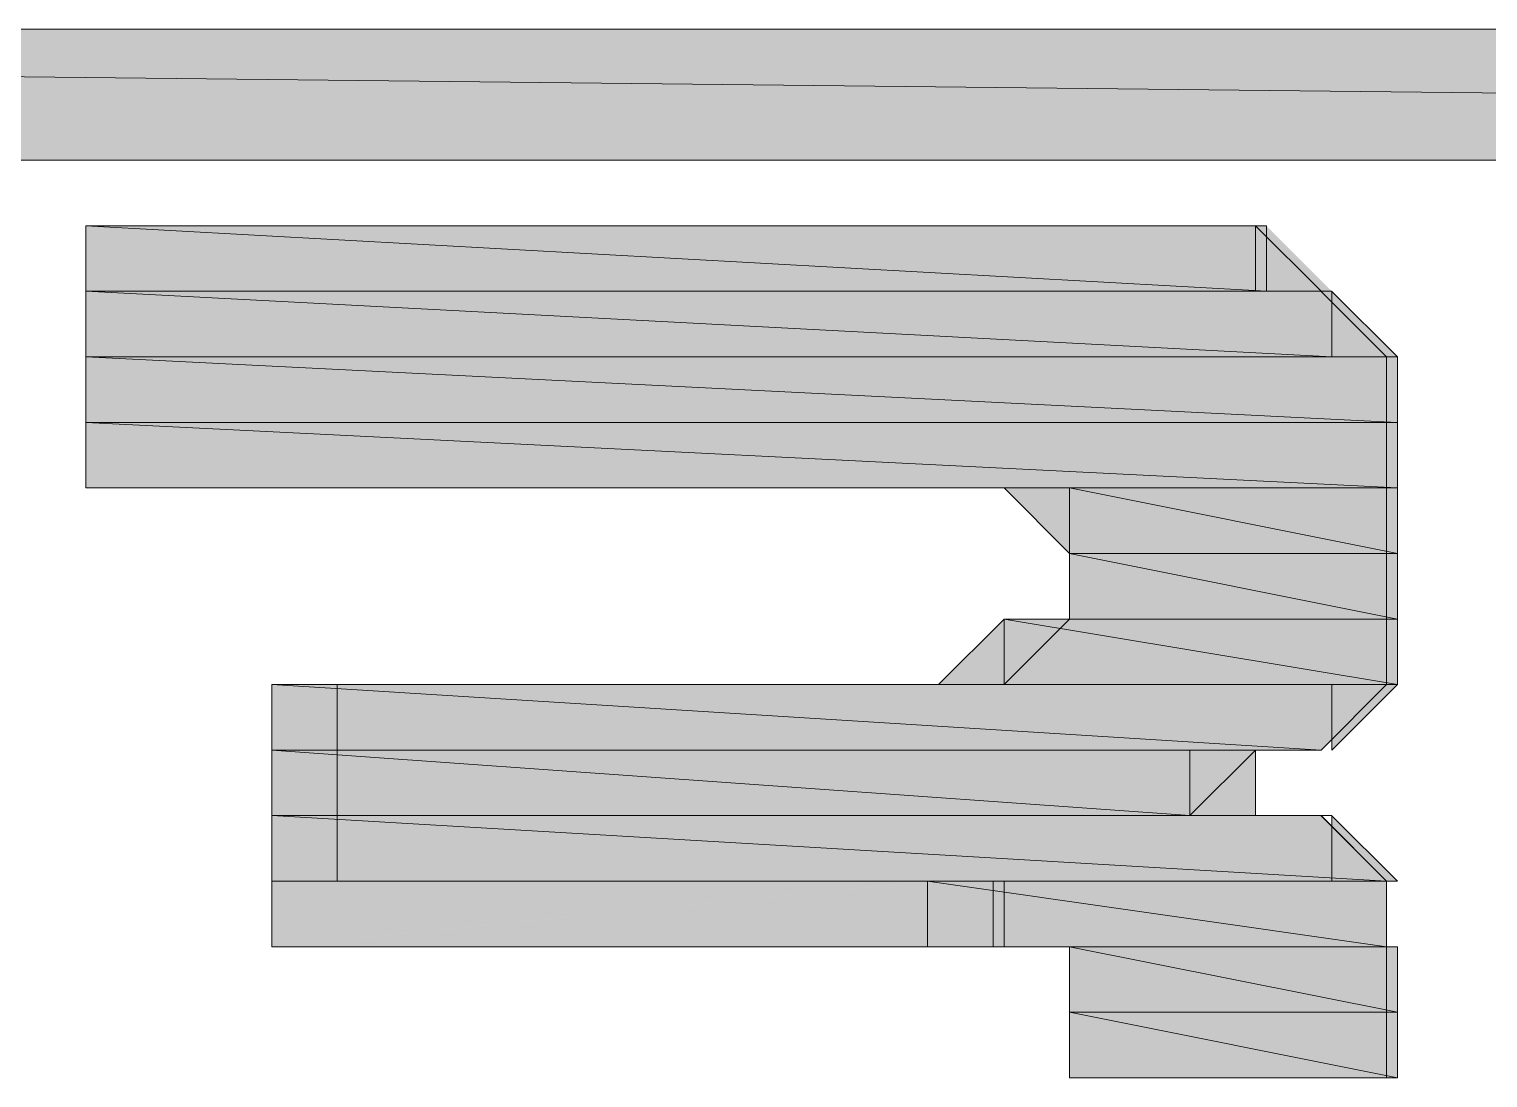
# Model space of a CAD drawing. Header units: millimetres. Extents: x -11 to 1219, y 0 to 1751.
# Drawn here: x 916.84 to 926.17, y 1250.45 to 1257.15 of the extents above; entities that cross this region are included whole.
import ezdxf

# ---------------------------------------------------------------- set-up
doc = ezdxf.new("R2010")
doc.units = ezdxf.units.MM
doc.header["$LTSCALE"] = 10
for name, color, linetype in [('1', 7, 'CONTINUOUS'), ('PDF2_Geometry', 7, 'CONTINUOUS'), ('PDF2_Solid Fills', 7, 'CONTINUOUS')]:
    doc.layers.add(name, color=color, linetype=linetype)

# ---------------------------------------------------------------- blocks, each defined once
blk = doc.blocks.new('Sinee')
at = {"layer": 'PDF2_Geometry', "lineweight": 5}
for points in [[(188.276, -339.7393), (187.4373, -340.578), (264.5971, -340.578)], [(188.276, -339.7393), (263.7584, -339.7393), (264.5971, -340.578)], [(200.0874, -339.7393), (226.087, -339.7393)], [(200.0874, -340.578), (226.087, -340.578)], [(216.442, -340.9974), (219.3775, -340.9974)], [(216.442, -340.9974), (219.3775, -340.9974)], [(216.442, -340.9974), (219.7968, -340.9974)], [(216.442, -340.9974), (219.7968, -340.9974)], [(216.442, -340.9974), (220.2161, -340.9974)], [(216.442, -340.9974), (220.2161, -340.9974)], [(216.442, -340.9974), (216.442, -340.9974)], [(216.442, -340.9974), (221.4741, -340.9974)], [(216.442, -340.9974), (221.4741, -340.9974)], [(216.442, -340.9974), (221.8935, -340.9974)], [(216.442, -340.9974), (221.8935, -340.9974)], [(216.442, -340.9974), (221.8935, -340.9974)], [(216.442, -340.9974), (221.8935, -340.9974)], [(216.442, -340.9974), (221.8935, -340.9974)], [(216.442, -340.9974), (221.8935, -340.9974)], [(216.442, -340.9974), (222.3129, -340.9974)], [(216.442, -340.9974), (222.3129, -340.9974)], [(216.442, -340.9974), (222.3129, -340.9974)], [(216.442, -340.9974), (222.3129, -340.9974)], [(216.442, -340.9974), (222.7322, -340.9974)], [(216.442, -340.9974), (222.7322, -340.9974)], [(216.442, -340.9974), (222.7322, -340.9974)], [(216.442, -340.9974), (222.7322, -340.9974)], [(216.442, -340.9974), (222.7322, -340.9974)], [(216.442, -340.9974), (222.7322, -340.9974)], [(216.442, -340.9974), (223.1516, -340.9974)], [(216.442, -340.9974), (223.1516, -340.9974)], [(216.442, -340.9974), (223.1516, -340.9974)], [(216.442, -340.9974), (223.1516, -340.9974)], [(216.442, -340.9974), (223.1516, -340.9974)], [(216.442, -340.9974), (223.1516, -340.9974)], [(216.442, -340.9974), (223.5702, -340.9974)], [(216.442, -340.9974), (223.5702, -340.9974)], [(216.442, -340.9974), (223.5702, -340.9974)], [(216.442, -340.9974), (223.5702, -340.9974)], [(216.442, -340.9974), (223.5702, -340.9974)], [(216.442, -340.9974), (223.5702, -340.9974)], [(216.442, -340.9974), (223.9903, -340.9974)], [(216.442, -340.9974), (223.9903, -340.9974)], [(216.442, -340.9974), (223.9903, -340.9974)], [(216.442, -340.9974), (223.9903, -340.9974)], [(216.442, -340.9974), (223.9903, -340.9974)], [(216.442, -340.9974), (223.9903, -340.9974)], [(216.442, -340.9974), (216.442, -341.4167), (223.9903, -341.4167)], [(216.442, -340.9974), (223.9903, -340.9974), (223.9903, -341.4167)], [(216.442, -340.9974), (216.442, -341.4167)], [(216.442, -340.9974), (216.442, -341.4167)], [(216.442, -340.9974), (216.442, -340.9974)], [(216.442, -340.9974), (216.442, -340.9974)], [(216.442, -340.9974), (216.442, -340.9974)], [(216.442, -340.9974), (216.442, -340.9974)], [(216.442, -340.9974), (216.442, -340.9974)], [(216.442, -340.9974), (216.442, -340.9974)], [(216.442, -340.9974), (216.442, -340.9974)], [(216.442, -340.9974), (216.442, -340.9974)], [(216.442, -340.9974), (216.442, -340.9974)], [(216.442, -340.9974), (216.442, -340.9974)], [(216.8614, -340.9974), (216.4421, -340.9974), (219.3775, -340.9974)], [(216.8614, -340.9974), (216.4421, -340.9974), (219.3775, -340.9974)], [(216.8614, -340.9974), (216.4421, -340.9974)], [(216.8614, -340.9974), (216.4421, -340.9974)], [(218.4689, -340.9974), (216.7915, -340.9974)], [(218.4689, -340.9974), (216.7915, -340.9974)], [(216.8614, -340.9974), (218.5388, -340.9974)], [(216.8614, -340.9974), (218.5388, -340.9974)], [(216.8614, -340.9974), (218.5388, -340.9974)], [(216.8614, -340.9974), (219.3775, -340.9974)], [(216.8614, -340.9974), (216.8614, -340.9974)], [(216.8614, -340.9974), (216.8614, -340.9974)], [(218.4689, -340.9974), (218.8882, -340.9974)], [(218.4689, -340.9974), (218.4689, -340.9974)], [(218.4689, -340.9974), (218.4689, -340.9974)], [(218.8881, -340.9974), (218.4689, -340.9974)], [(218.8881, -340.9974), (218.4689, -340.9974)], [(219.3075, -340.9974), (218.8882, -340.9974)], [(219.3075, -340.9974), (218.8882, -340.9974)], [(219.3075, -340.9974), (219.3075, -340.9974)], [(219.3075, -340.9974), (219.3075, -340.9974)], [(219.7269, -340.9974), (219.3076, -340.9974)], [(219.7269, -340.9974), (219.3076, -340.9974)], [(219.7269, -340.9974), (219.7269, -340.9974)], [(219.7269, -340.9974), (219.7269, -340.9974)], [(219.7269, -340.9974), (219.7269, -340.9974)], [(220.2161, -340.9974), (219.7969, -340.9974)], [(220.2161, -340.9974), (219.7969, -340.9974)], [(220.2161, -340.9974), (220.2161, -340.9974)], [(220.2161, -340.9974), (220.2161, -340.9974)], [(220.2161, -340.9974), (220.6354, -340.9974)], [(220.2161, -340.9974), (220.2161, -340.9974)], [(220.2161, -340.9974), (220.2161, -340.9974)], [(220.2161, -340.9974), (220.2161, -340.9974)], [(220.2161, -340.9974), (220.2161, -340.9974)], [(220.6355, -340.9974), (220.2162, -340.9974)], [(220.6355, -340.9974), (220.2162, -340.9974)], [(221.0547, -340.9974), (220.6354, -340.9974)], [(221.0547, -340.9974), (220.6354, -340.9974)], [(220.6355, -340.9974), (220.6355, -340.9974)], [(220.6355, -340.9974), (220.6355, -340.9974)], [(220.6355, -340.9974), (221.0548, -340.9974)], [(220.6355, -340.9974), (220.6355, -340.9974)], [(220.6355, -340.9974), (220.6355, -340.9974)], [(220.6355, -340.9974), (220.6355, -340.9974)], [(220.6355, -340.9974), (220.6355, -340.9974)], [(221.4043, -340.9974), (220.985, -340.9974)], [(221.4043, -340.9974), (220.985, -340.9974)], [(221.8235, -340.9974), (221.4042, -340.9974)], [(221.8235, -340.9974), (221.4042, -340.9974)], [(221.4043, -340.9974), (221.4043, -340.9974)], [(221.4043, -340.9974), (221.4043, -340.9974)], [(221.4043, -340.9974), (221.4043, -340.9974)], [(221.8235, -340.9974), (221.8235, -340.9974)], [(221.8235, -340.9974), (221.8235, -340.9974)], [(221.8235, -340.9974), (221.8235, -340.9974)], [(221.8235, -340.9974), (221.8235, -340.9974)], [(222.313, -340.9974), (221.8937, -340.9974)], [(222.313, -340.9974), (221.8937, -340.9974)], [(222.7322, -340.9974), (222.3129, -340.9974)], [(222.7322, -340.9974), (222.3129, -340.9974)], [(222.313, -340.9974), (222.313, -340.9974)], [(222.313, -340.9974), (222.313, -340.9974)], [(223.0818, -340.9974), (222.6625, -340.9974)], [(223.0818, -340.9974), (222.6625, -340.9974)], [(222.7322, -340.9974), (222.7322, -340.9974)], [(222.7322, -340.9974), (222.7322, -340.9974)], [(223.501, -340.9974), (223.0817, -340.9974)], [(223.501, -340.9974), (223.0817, -340.9974)], [(223.0818, -340.9974), (223.0818, -340.9974)], [(223.0818, -340.9974), (223.0818, -340.9974)], [(223.0818, -340.9974), (223.0818, -340.9974)], [(223.0818, -340.9974), (223.0818, -340.9974)], [(223.501, -340.9974), (223.501, -340.9974)], [(223.501, -340.9974), (223.501, -340.9974)], [(223.9203, -340.9974), (223.5011, -340.9974)], [(223.9203, -340.9974), (223.5011, -340.9974)], [(223.9203, -340.9974), (223.9203, -340.9974)], [(223.9203, -341.4167), (223.9203, -340.9975)], [(223.9203, -341.4167), (224.3396, -341.4167), (223.9203, -340.9975)], [(216.442, -341.4167), (223.9903, -341.4167)], [(216.442, -341.4167), (223.9903, -341.4167)], [(216.442, -341.4167), (224.4089, -341.4167)], [(216.442, -341.4167), (224.4089, -341.4167)], [(216.442, -341.4167), (224.4089, -341.4167)], [(216.442, -341.4167), (224.4089, -341.4167)], [(216.442, -341.4167), (224.4089, -341.4167)], [(216.442, -341.4167), (224.4089, -341.4167)], [(216.442, -341.4167), (216.442, -341.836), (224.4089, -341.836)], [(216.442, -341.4167), (224.4089, -341.4167), (224.4089, -341.836)], [(216.442, -341.4167), (216.442, -341.836)], [(216.442, -341.4167), (216.442, -341.836)], [(216.442, -341.4167), (216.442, -341.4167)], [(216.442, -341.4167), (216.442, -341.4167)], [(223.9203, -341.4167), (224.3396, -341.4167), (223.9203, -341.4167)], [(224.4096, -341.4167), (223.9904, -341.4167)], [(224.4096, -341.4167), (223.9904, -341.4167), (224.4096, -341.4167)], [(224.7589, -341.836), (224.3396, -341.4168)], [(224.4096, -341.4167), (224.4096, -341.4167)], [(224.4096, -341.4167), (224.4096, -341.4167)], [(224.4096, -341.836), (224.8289, -341.836), (224.4096, -341.4168)], [(216.442, -341.836), (224.829, -341.836)], [(216.442, -341.836), (224.829, -341.836)], [(216.442, -341.836), (224.829, -341.836)], [(216.442, -341.836), (224.829, -341.836)], [(216.442, -341.836), (224.829, -341.836)], [(216.442, -341.836), (224.829, -341.836)], [(216.442, -341.836), (216.442, -342.2553), (224.829, -342.2553)], [(216.442, -341.836), (224.829, -341.836), (224.829, -342.2553)], [(216.442, -341.836), (216.442, -342.2553)], [(216.442, -341.836), (216.442, -342.2553)], [(224.7589, -341.836), (224.3396, -341.836), (224.7589, -341.836)], [(224.7589, -341.836), (224.3396, -341.836)], [(224.7589, -341.836), (224.3396, -341.836), (224.7589, -341.836)], [(224.4096, -341.836), (224.8289, -341.836), (224.4096, -341.836)], [(224.7589, -342.2554), (224.7589, -341.8361)], [(224.7589, -342.2554), (224.7589, -341.8361)], [(216.442, -342.2554), (224.829, -342.2554)], [(216.442, -342.2554), (224.829, -342.2554)], [(216.442, -342.2554), (224.829, -342.2554)], [(216.442, -342.2554), (224.829, -342.2554)], [(216.442, -342.2554), (224.829, -342.2554)], [(216.442, -342.2554), (224.829, -342.2554)], [(216.442, -342.2554), (216.442, -342.6747), (224.829, -342.6747)], [(216.442, -342.2554), (224.829, -342.2554), (224.829, -342.6747)], [(216.442, -342.2554), (216.442, -342.6747)], [(216.442, -342.2554), (216.442, -342.6747)], [(224.7589, -342.2554), (224.7589, -342.2554)], [(224.7589, -342.2554), (224.7589, -342.2554)], [(224.7589, -342.2554), (224.7589, -342.2554)], [(224.7589, -342.2554), (224.7589, -342.2554)], [(224.7589, -342.6748), (224.7589, -342.2556)], [(224.7589, -342.6748), (224.7589, -342.2556)], [(216.442, -342.6748), (224.829, -342.6748)], [(216.442, -342.6748), (224.829, -342.6748)], [(216.442, -342.6748), (221.8935, -342.6748)], [(216.442, -342.6748), (221.8935, -342.6748)], [(216.442, -342.6748), (221.8935, -342.6748)], [(221.8235, -342.6748), (224.7589, -342.6748)], [(221.8235, -342.6748), (224.7589, -342.6748)], [(221.8235, -342.6748), (224.7589, -342.6748)], [(221.8235, -342.6748), (224.7589, -342.6748)], [(221.8235, -342.6748), (222.2428, -342.6748)], [(221.8235, -342.6748), (222.2428, -342.6748)], [(221.8235, -342.6748), (221.8235, -342.6748)], [(221.8235, -342.6748), (221.8235, -342.6748)], [(222.7322, -342.6748), (222.3129, -342.6748), (222.7322, -343.0941)], [(222.313, -342.6748), (224.829, -342.6748)], [(222.313, -342.6748), (224.829, -342.6748)], [(222.313, -342.6748), (224.829, -342.6748)], [(222.313, -342.6748), (224.829, -342.6748)], [(222.313, -342.6748), (224.829, -342.6748)], [(222.313, -342.6748), (224.829, -342.6748)], [(222.313, -342.6748), (224.829, -342.6748)], [(222.313, -342.6748), (224.829, -342.6748)], [(222.313, -342.6748), (222.7322, -343.0941)], [(222.313, -342.6748), (222.7322, -342.6748)], [(222.313, -342.6748), (222.7322, -342.6748), (222.313, -342.6748)], [(222.313, -342.6748), (222.313, -342.6748)], [(222.313, -342.6748), (222.313, -342.6748)], [(222.313, -342.6748), (222.313, -342.6748)], [(222.313, -342.6748), (222.313, -342.6748)], [(222.7322, -342.6748), (222.7322, -343.0941), (224.8289, -343.0941)], [(222.7322, -342.6748), (224.8289, -342.6748), (224.8289, -343.0941)], [(224.7589, -342.6748), (224.7589, -342.6748)], [(224.7589, -342.6748), (224.7589, -342.6748)], [(224.7589, -343.0941), (224.7589, -342.6748)], [(224.7589, -343.0941), (224.7589, -342.6748)], [(222.7322, -343.0941), (224.8289, -343.0941)], [(222.7322, -343.0941), (224.8289, -343.0941)], [(222.7322, -343.0941), (224.8289, -343.0941)], [(222.7322, -343.0941), (224.8289, -343.0941)], [(222.7322, -343.0941), (224.8289, -343.0941)], [(222.7322, -343.0941), (224.8289, -343.0941)], [(222.7322, -343.0941), (224.8289, -343.0941)], [(222.7322, -343.0941), (224.8289, -343.0941)], [(222.7322, -343.0941), (222.7322, -343.5134), (224.8289, -343.5134)], [(222.7322, -343.0941), (224.8289, -343.0941), (224.8289, -343.5134)], [(222.7322, -343.0941), (222.7322, -343.5134)], [(222.7322, -343.0941), (222.7322, -343.5134)], [(222.7322, -343.0941), (222.7322, -343.0941)], [(222.7322, -343.0941), (222.7322, -343.0941)], [(224.7589, -343.0941), (224.7589, -343.0941)], [(224.7589, -343.0941), (224.7589, -343.0941)], [(224.7589, -343.0941), (224.7589, -343.0941)], [(224.7589, -343.0941), (224.7589, -343.0941)], [(224.7589, -343.5135), (224.7589, -343.0942)], [(224.7589, -343.5135), (224.7589, -343.0942)], [(222.313, -343.9328), (222.313, -343.5135), (221.8937, -343.9328)], [(222.7322, -343.5135), (222.3129, -343.5135), (224.8289, -343.5135)], [(222.7322, -343.5135), (222.3129, -343.5135), (224.8289, -343.5135)], [(222.7322, -343.5135), (222.3129, -343.5135), (222.3129, -343.9328)], [(222.7322, -343.5135), (222.3129, -343.5135)], [(222.313, -343.5135), (224.829, -343.5135)], [(222.313, -343.5135), (224.829, -343.5135)], [(222.313, -343.5135), (222.313, -343.9328), (224.829, -343.9328)], [(222.313, -343.5135), (224.829, -343.5135), (224.829, -343.9328)], [(222.313, -343.9328), (222.313, -343.5135), (222.313, -343.9328)], [(222.313, -343.9328), (222.313, -343.5135), (222.313, -343.9328)], [(222.313, -343.5135), (222.313, -343.9328), (222.313, -343.5135)], [(222.313, -343.5135), (222.313, -343.9328), (222.313, -343.5135)], [(222.7322, -343.5135), (224.8289, -343.5135)], [(222.7322, -343.5135), (224.8289, -343.5135)], [(222.7322, -343.5135), (224.8289, -343.5135)], [(222.7322, -343.5135), (224.8289, -343.5135)], [(222.7322, -343.5135), (224.8289, -343.5135)], [(222.7322, -343.5135), (222.7322, -343.5135)], [(224.7589, -343.5135), (224.7589, -343.5135)], [(224.7589, -343.5135), (224.7589, -343.5135)], [(224.7589, -343.9328), (224.7589, -343.5135)], [(224.7589, -343.9328), (224.7589, -343.5135)], [(218.0494, -343.9328), (217.6301, -343.9328), (217.6301, -345.1908), (218.0494, -345.1908)], [(221.8235, -343.9328), (217.6301, -343.9328)], [(221.8235, -343.9328), (217.6301, -343.9328)], [(217.6302, -343.9328), (221.8237, -343.9328)], [(217.6302, -343.9328), (224.7584, -343.9328)], [(217.6302, -343.9328), (224.7584, -343.9328)], [(217.6302, -343.9328), (224.7584, -343.9328)], [(217.6302, -343.9328), (224.7584, -343.9328)], [(217.6302, -343.9328), (217.6302, -344.3521), (224.3397, -344.3521)], [(217.6302, -343.9328), (224.7584, -343.9328), (224.3397, -344.3521)], [(221.8235, -343.9328), (224.7589, -343.9328)], [(221.8235, -343.9328), (224.7589, -343.9328)], [(221.8235, -343.9328), (224.7589, -343.9328)], [(221.8235, -343.9328), (224.7589, -343.9328)], [(221.8235, -343.9328), (221.8235, -343.9328)], [(221.8235, -343.9328), (221.8235, -343.9328)], [(222.313, -343.9328), (221.8937, -343.9328), (224.829, -343.9328)], [(222.313, -343.9328), (221.8937, -343.9328), (224.829, -343.9328)], [(222.313, -343.9328), (221.8937, -343.9328)], [(222.313, -343.9328), (221.8937, -343.9328)], [(222.313, -343.9328), (224.829, -343.9328)], [(222.313, -343.9328), (224.829, -343.9328)], [(222.313, -343.9328), (224.829, -343.9328)], [(224.7589, -343.9328), (224.3396, -343.9328), (224.7589, -343.9328)], [(224.4096, -343.9328), (224.8289, -343.9328)], [(224.4096, -343.9328), (224.8289, -343.9328), (224.4096, -343.9328)], [(224.4096, -344.3521), (224.4096, -343.9329)], [(224.4096, -344.3521), (224.8289, -343.9329), (224.4096, -343.9329)], [(224.4096, -344.3521), (224.4096, -343.9329)], [(224.4096, -344.3521), (224.4096, -343.9329), (224.4096, -344.3521)], [(224.7589, -343.9328), (224.7589, -343.9328)], [(217.6302, -344.3521), (224.3397, -344.3521)], [(217.6302, -344.3521), (224.3397, -344.3521)], [(217.6302, -344.3521), (223.9204, -344.3521)], [(217.6302, -344.3521), (224.3397, -344.3521), (223.9204, -344.3521)], [(217.6302, -344.3521), (223.9204, -344.3521)], [(217.6302, -344.3521), (223.9204, -344.3521)], [(217.6302, -344.3521), (223.9204, -344.3521)], [(217.6302, -344.3521), (223.9204, -344.3521)], [(217.6302, -344.3521), (217.6302, -344.7714), (223.5011, -344.7714)], [(217.6302, -344.3521), (223.9204, -344.3521), (223.5011, -344.7714)], [(223.9203, -344.3521), (223.501, -344.3521), (223.501, -344.7714), (223.9203, -344.7714)], [(223.501, -344.3521), (223.501, -344.7714), (223.501, -344.3521)], [(223.501, -344.7714), (223.501, -344.3521), (223.501, -344.7714)], [(223.501, -344.3521), (223.501, -344.7714), (223.501, -344.3521)], [(223.501, -344.7714), (223.501, -344.3521), (223.501, -344.7714)], [(223.501, -344.7714), (223.501, -344.3521)], [(223.9203, -344.3521), (224.3396, -344.3521)], [(223.9203, -344.3521), (223.9203, -344.3521)], [(223.9203, -344.3521), (224.3396, -344.3521)], [(223.9203, -344.3521), (223.9203, -344.7714), (223.9203, -344.3521)], [(223.9203, -344.7714), (223.9203, -344.3521)], [(224.4096, -344.3521), (224.4096, -344.3521)], [(217.6302, -344.7714), (223.5011, -344.7714)], [(217.6302, -344.7714), (223.5011, -344.7714)], [(217.6302, -344.7714), (223.5011, -344.7714)], [(217.6302, -344.7714), (223.5011, -344.7714)], [(217.6302, -344.7714), (223.5011, -344.7714)], [(217.6302, -344.7714), (223.5011, -344.7714)], [(217.6302, -344.7714), (223.5011, -344.7714)], [(217.6302, -344.7714), (223.5011, -344.7714)], [(217.6302, -344.7714), (223.9204, -344.7714)], [(217.6302, -344.7714), (223.9204, -344.7714)], [(217.6302, -344.7714), (223.9204, -344.7714)], [(217.6302, -344.7714), (223.9204, -344.7714)], [(217.6302, -344.7714), (224.3397, -344.7714)], [(217.6302, -344.7714), (224.3397, -344.7714)], [(217.6302, -344.7714), (224.3397, -344.7714)], [(217.6302, -344.7714), (224.3397, -344.7714)], [(217.6302, -344.7714), (217.6302, -345.1907), (224.7584, -345.1907)], [(217.6302, -344.7714), (224.3397, -344.7714), (224.7584, -345.1907)], [(223.501, -344.7714), (223.501, -344.7714)], [(223.501, -344.7714), (223.501, -344.7714)], [(223.501, -344.7714), (223.501, -344.7714)], [(223.9203, -344.7714), (223.5011, -344.7714)], [(223.9203, -344.7714), (223.5011, -344.7714)], [(223.9203, -344.7714), (223.9203, -344.7714)], [(223.9203, -344.7714), (223.9203, -344.7714)], [(224.4096, -344.7714), (223.9904, -344.7714)], [(224.4096, -344.7714), (223.9904, -344.7714)], [(224.7589, -345.1908), (224.3396, -344.7715)], [(224.4096, -344.7714), (224.4096, -344.7714)], [(224.4096, -344.7714), (224.4096, -344.7714)], [(224.4096, -345.1908), (224.8289, -345.1908), (224.4096, -344.7715)], [(221.8237, -345.1908), (217.6301, -345.1908), (217.6301, -345.6101), (221.8237, -345.6101)], [(217.6302, -345.1908), (224.7584, -345.1908)], [(217.6302, -345.1908), (224.7584, -345.1908)], [(217.6302, -345.1908), (224.7584, -345.1908)], [(217.6302, -345.1908), (224.7584, -345.1908)], [(217.6302, -345.1908), (224.7584, -345.1908)], [(217.6302, -345.1908), (224.7584, -345.1908)], [(217.6302, -345.1908), (221.8237, -345.1908)], [(221.8235, -345.1908), (221.8235, -345.6101), (224.7589, -345.6101)], [(221.8235, -345.1908), (224.7589, -345.1908), (224.7589, -345.6101)], [(222.2428, -345.1908), (221.8235, -345.1908), (221.8235, -345.6101), (222.2428, -345.6101)], [(221.8235, -345.1908), (221.8235, -345.6101), (221.8235, -345.1908)], [(221.8235, -345.6102), (221.8235, -345.191), (221.8235, -345.6102)], [(222.313, -345.1908), (222.313, -345.6101)], [(224.7589, -345.1908), (224.3396, -345.1908)], [(224.7589, -345.1908), (224.3396, -345.1908), (224.7589, -345.1908)], [(224.7589, -345.1908), (224.7589, -345.1908)], [(224.7589, -345.1908), (224.7589, -345.1908)], [(224.7589, -345.1908), (224.7589, -345.1908)], [(224.7589, -345.6102), (224.7589, -345.191)], [(221.8235, -345.6102), (224.7589, -345.6102)], [(221.8235, -345.6102), (224.7589, -345.6102)], [(222.7322, -345.6102), (222.3129, -345.6102), (222.7322, -345.6102)], [(222.7322, -345.6102), (222.3129, -345.6102), (222.7322, -345.6102)], [(222.313, -345.6102), (224.829, -345.6102)], [(222.313, -345.6102), (224.829, -345.6102)], [(222.313, -345.6102), (224.829, -345.6102)], [(222.313, -345.6102), (224.829, -345.6102)], [(222.313, -345.6102), (224.829, -345.6102)], [(222.313, -345.6102), (224.829, -345.6102)], [(222.313, -345.6102), (222.7322, -345.6102)], [(222.313, -345.6102), (222.7322, -345.6102), (222.313, -345.6102)], [(222.313, -345.6102), (222.313, -345.6102)], [(222.7322, -345.6102), (224.8289, -345.6102)], [(222.7322, -345.6102), (224.8289, -345.6102)], [(222.7322, -345.6102), (224.8289, -345.6102)], [(222.7322, -345.6102), (224.8289, -345.6102)], [(222.7322, -345.6102), (224.8289, -345.6102)], [(222.7322, -345.6102), (224.8289, -345.6102)], [(222.7322, -345.6102), (222.7322, -346.0295), (224.8289, -346.0295)], [(222.7322, -345.6102), (224.8289, -345.6102), (224.8289, -346.0295)], [(222.7322, -345.6102), (222.7322, -346.0295)], [(222.7322, -345.6102), (222.7322, -346.0295)], [(224.7589, -345.6102), (224.7589, -345.6102)], [(224.7589, -345.6102), (224.7589, -345.6102)], [(224.7589, -345.6102), (224.7589, -345.6102)], [(224.7589, -345.6102), (224.7589, -345.6102)], [(224.7589, -346.0295), (224.7589, -345.6102)], [(224.7589, -346.0295), (224.7589, -345.6102)], [(222.7322, -346.0295), (224.8289, -346.0295)], [(222.7322, -346.0295), (224.8289, -346.0295)], [(222.7322, -346.0295), (224.8289, -346.0295)], [(222.7322, -346.0295), (224.8289, -346.0295)], [(222.7322, -346.0295), (224.8289, -346.0295)], [(222.7322, -346.0295), (224.8289, -346.0295)], [(222.7322, -346.0295), (222.7322, -346.4488), (224.8289, -346.4488)], [(222.7322, -346.0295), (224.8289, -346.0295), (224.8289, -346.4488)], [(222.7322, -346.0295), (222.7322, -346.4488)], [(222.7322, -346.0295), (222.7322, -346.4488)], [(222.7322, -346.0295), (222.7322, -346.0295)], [(222.7322, -346.0295), (222.7322, -346.0295)], [(224.7589, -346.0295), (224.7589, -346.0295)], [(224.7589, -346.0295), (224.7589, -346.0295)], [(224.7589, -346.4489), (224.7589, -346.0296)], [(224.7589, -346.4489), (224.7589, -346.0296)]]:
    blk.add_lwpolyline(points, close=True, dxfattribs=at)
for points in [[(200.0874, -339.7393), (226.087, -339.7393), (200.0874, -339.7393)], [(200.0874, -340.578), (226.087, -340.578), (200.0874, -340.578)], [(216.442, -340.9974), (219.3775, -340.9974), (216.442, -340.9974)], [(216.442, -340.9974), (219.3775, -340.9974), (216.442, -340.9974)], [(216.442, -340.9974), (219.7968, -340.9974), (216.442, -340.9974)], [(216.442, -340.9974), (219.7968, -340.9974), (216.442, -340.9974)], [(216.442, -340.9974), (220.2161, -340.9974), (216.442, -340.9974)], [(216.442, -340.9974), (220.2161, -340.9974), (216.442, -340.9974)], [(216.442, -340.9974), (216.442, -340.9974)], [(216.442, -340.9974), (221.4741, -340.9974), (216.442, -340.9974)], [(216.442, -340.9974), (221.4741, -340.9974), (216.442, -340.9974)], [(216.442, -340.9974), (221.8935, -340.9974), (216.442, -340.9974)], [(216.442, -340.9974), (221.8935, -340.9974), (216.442, -340.9974)], [(216.442, -340.9974), (221.8935, -340.9974), (216.442, -340.9974)], [(216.442, -340.9974), (221.8935, -340.9974), (216.442, -340.9974)], [(216.442, -340.9974), (221.8935, -340.9974), (216.442, -340.9974)], [(216.442, -340.9974), (221.8935, -340.9974), (216.442, -340.9974)], [(216.442, -340.9974), (222.3129, -340.9974), (216.442, -340.9974)], [(216.442, -340.9974), (222.3129, -340.9974), (216.442, -340.9974)], [(216.442, -340.9974), (222.3129, -340.9974), (216.442, -340.9974)], [(216.442, -340.9974), (222.3129, -340.9974), (216.442, -340.9974)], [(216.442, -340.9974), (222.7322, -340.9974), (216.442, -340.9974)], [(216.442, -340.9974), (222.7322, -340.9974), (216.442, -340.9974)], [(216.442, -340.9974), (222.7322, -340.9974), (216.442, -340.9974)], [(216.442, -340.9974), (222.7322, -340.9974), (216.442, -340.9974)], [(216.442, -340.9974), (222.7322, -340.9974), (216.442, -340.9974)], [(216.442, -340.9974), (222.7322, -340.9974), (216.442, -340.9974)], [(216.442, -340.9974), (223.1516, -340.9974), (216.442, -340.9974)], [(216.442, -340.9974), (223.1516, -340.9974), (216.442, -340.9974)], [(216.442, -340.9974), (223.1516, -340.9974), (216.442, -340.9974)], [(216.442, -340.9974), (223.1516, -340.9974), (216.442, -340.9974)], [(216.442, -340.9974), (223.1516, -340.9974), (216.442, -340.9974)], [(216.442, -340.9974), (223.1516, -340.9974), (216.442, -340.9974)], [(216.442, -340.9974), (223.5702, -340.9974), (216.442, -340.9974)], [(216.442, -340.9974), (223.5702, -340.9974), (216.442, -340.9974)], [(216.442, -340.9974), (223.5702, -340.9974), (216.442, -340.9974)], [(216.442, -340.9974), (223.5702, -340.9974), (216.442, -340.9974)], [(216.442, -340.9974), (223.5702, -340.9974), (216.442, -340.9974)], [(216.442, -340.9974), (223.5702, -340.9974), (216.442, -340.9974)], [(216.442, -340.9974), (223.9903, -340.9974), (216.442, -340.9974)], [(216.442, -340.9974), (223.9903, -340.9974), (216.442, -340.9974)], [(216.442, -340.9974), (223.9903, -340.9974), (216.442, -340.9974)], [(216.442, -340.9974), (223.9903, -340.9974), (216.442, -340.9974)], [(216.442, -340.9974), (223.9903, -340.9974), (216.442, -340.9974)], [(216.442, -340.9974), (223.9903, -340.9974), (216.442, -340.9974)], [(216.442, -340.9974), (216.442, -341.4167), (216.442, -340.9974)], [(216.442, -340.9974), (216.442, -340.9974)], [(216.442, -340.9974), (216.442, -340.9974)], [(216.442, -340.9974), (216.442, -340.9974)], [(216.442, -340.9974), (216.442, -340.9974)], [(216.442, -340.9974), (216.442, -340.9974)], [(216.8614, -340.9974), (216.4421, -340.9974), (216.8614, -340.9974)], [(218.4689, -340.9974), (216.7915, -340.9974), (218.4689, -340.9974)], [(216.8614, -340.9974), (218.5388, -340.9974), (216.8614, -340.9974)], [(216.8614, -340.9974), (218.5388, -340.9974), (216.8614, -340.9974)], [(216.8614, -340.9974), (218.5388, -340.9974), (216.8614, -340.9974)], [(216.8614, -340.9974), (219.3775, -340.9974), (216.8614, -340.9974)], [(216.8614, -340.9974), (216.8614, -340.9974)], [(218.4689, -340.9974), (218.8882, -340.9974), (218.4689, -340.9974)], [(218.4689, -340.9974), (218.4689, -340.9974)], [(218.8881, -340.9974), (218.4689, -340.9974), (218.8881, -340.9974)], [(219.3075, -340.9974), (218.8882, -340.9974), (219.3075, -340.9974)], [(219.3075, -340.9974), (219.3075, -340.9974)], [(219.7269, -340.9974), (219.3076, -340.9974), (219.7269, -340.9974)], [(219.7269, -340.9974), (219.7269, -340.9974)], [(219.7269, -340.9974), (219.7269, -340.9974)], [(220.2161, -340.9974), (219.7969, -340.9974), (220.2161, -340.9974)], [(220.2161, -340.9974), (220.2161, -340.9974)], [(220.2161, -340.9974), (220.2161, -340.9974)], [(220.2161, -340.9974), (220.6354, -340.9974), (220.2161, -340.9974)], [(220.2161, -340.9974), (220.2161, -340.9974)], [(220.2161, -340.9974), (220.2161, -340.9974)], [(220.6355, -340.9974), (220.2162, -340.9974), (220.6355, -340.9974)], [(221.0547, -340.9974), (220.6354, -340.9974), (221.0547, -340.9974)], [(220.6355, -340.9974), (220.6355, -340.9974)], [(220.6355, -340.9974), (220.6355, -340.9974)], [(220.6355, -340.9974), (221.0548, -340.9974), (220.6355, -340.9974)], [(220.6355, -340.9974), (220.6355, -340.9974)], [(220.6355, -340.9974), (220.6355, -340.9974)], [(221.4043, -340.9974), (220.985, -340.9974), (221.4043, -340.9974)], [(221.8235, -340.9974), (221.4042, -340.9974), (221.8235, -340.9974)], [(221.4043, -340.9974), (221.4043, -340.9974)], [(221.4043, -340.9974), (221.4043, -340.9974)], [(221.8235, -340.9974), (221.8235, -340.9974)], [(221.8235, -340.9974), (221.8235, -340.9974)], [(222.313, -340.9974), (221.8937, -340.9974), (222.313, -340.9974)], [(222.7322, -340.9974), (222.3129, -340.9974), (222.7322, -340.9974)], [(222.313, -340.9974), (222.313, -340.9974)], [(223.0818, -340.9974), (222.6625, -340.9974), (223.0818, -340.9974)], [(222.7322, -340.9974), (222.7322, -340.9974)], [(223.501, -340.9974), (223.0817, -340.9974), (223.501, -340.9974)], [(223.0818, -340.9974), (223.0818, -340.9974)], [(223.0818, -340.9974), (223.0818, -340.9974)], [(223.501, -340.9974), (223.501, -340.9974)], [(223.9203, -340.9974), (223.5011, -340.9974), (223.9203, -340.9974)], [(223.9203, -341.4167), (223.9203, -340.9975), (223.9203, -341.4167)], [(216.442, -341.4167), (223.9903, -341.4167), (216.442, -341.4167)], [(216.442, -341.4167), (223.9903, -341.4167), (216.442, -341.4167)], [(216.442, -341.4167), (224.4089, -341.4167), (216.442, -341.4167)], [(216.442, -341.4167), (224.4089, -341.4167), (216.442, -341.4167)], [(216.442, -341.4167), (224.4089, -341.4167), (216.442, -341.4167)], [(216.442, -341.4167), (224.4089, -341.4167), (216.442, -341.4167)], [(216.442, -341.4167), (224.4089, -341.4167), (216.442, -341.4167)], [(216.442, -341.4167), (224.4089, -341.4167), (216.442, -341.4167)], [(216.442, -341.4167), (216.442, -341.836), (216.442, -341.4167)], [(216.442, -341.4167), (216.442, -341.4167)], [(224.4096, -341.4167), (223.9904, -341.4167), (224.4096, -341.4167)], [(224.4096, -341.4167), (224.4096, -341.4167)], [(216.442, -341.836), (224.829, -341.836), (216.442, -341.836)], [(216.442, -341.836), (224.829, -341.836), (216.442, -341.836)], [(216.442, -341.836), (224.829, -341.836), (216.442, -341.836)], [(216.442, -341.836), (224.829, -341.836), (216.442, -341.836)], [(216.442, -341.836), (224.829, -341.836), (216.442, -341.836)], [(216.442, -341.836), (224.829, -341.836), (216.442, -341.836)], [(216.442, -341.836), (216.442, -342.2553), (216.442, -341.836)], [(224.7589, -341.836), (224.3396, -341.836), (224.7589, -341.836)], [(224.4096, -341.836), (224.8289, -341.836), (224.4096, -341.836)], [(224.7589, -342.2554), (224.7589, -341.8361), (224.7589, -342.2554)], [(216.442, -342.2554), (224.829, -342.2554), (216.442, -342.2554)], [(216.442, -342.2554), (224.829, -342.2554), (216.442, -342.2554)], [(216.442, -342.2554), (224.829, -342.2554), (216.442, -342.2554)], [(216.442, -342.2554), (224.829, -342.2554), (216.442, -342.2554)], [(216.442, -342.2554), (224.829, -342.2554), (216.442, -342.2554)], [(216.442, -342.2554), (224.829, -342.2554), (216.442, -342.2554)], [(216.442, -342.2554), (216.442, -342.6747), (216.442, -342.2554)], [(224.7589, -342.2554), (224.7589, -342.2554)], [(224.7589, -342.2554), (224.7589, -342.2554)], [(224.7589, -342.6748), (224.7589, -342.2556), (224.7589, -342.6748)], [(216.442, -342.6748), (224.829, -342.6748), (216.442, -342.6748)], [(216.442, -342.6748), (224.829, -342.6748), (216.442, -342.6748)], [(216.442, -342.6748), (221.8935, -342.6748), (216.442, -342.6748)], [(216.442, -342.6748), (221.8935, -342.6748), (216.442, -342.6748)], [(221.8235, -342.6748), (224.7589, -342.6748), (221.8235, -342.6748)], [(221.8235, -342.6748), (224.7589, -342.6748), (221.8235, -342.6748)], [(221.8235, -342.6748), (224.7589, -342.6748), (221.8235, -342.6748)], [(221.8235, -342.6748), (224.7589, -342.6748), (221.8235, -342.6748)], [(221.8235, -342.6748), (222.2428, -342.6748), (221.8235, -342.6748)], [(221.8235, -342.6748), (221.8235, -342.6748)], [(222.313, -342.6748), (224.829, -342.6748), (222.313, -342.6748)], [(222.313, -342.6748), (224.829, -342.6748), (222.313, -342.6748)], [(222.313, -342.6748), (224.829, -342.6748), (222.313, -342.6748)], [(222.313, -342.6748), (224.829, -342.6748), (222.313, -342.6748)], [(222.313, -342.6748), (224.829, -342.6748), (222.313, -342.6748)], [(222.313, -342.6748), (224.829, -342.6748), (222.313, -342.6748)], [(222.313, -342.6748), (224.829, -342.6748), (222.313, -342.6748)], [(222.313, -342.6748), (224.829, -342.6748), (222.313, -342.6748)], [(222.313, -342.6748), (222.7322, -342.6748), (222.313, -342.6748)], [(222.313, -342.6748), (222.313, -342.6748)], [(222.313, -342.6748), (222.313, -342.6748)], [(224.7589, -342.6748), (224.7589, -342.6748)], [(224.7589, -343.0941), (224.7589, -342.6748), (224.7589, -343.0941)], [(222.7322, -343.0941), (224.8289, -343.0941), (222.7322, -343.0941)], [(222.7322, -343.0941), (224.8289, -343.0941), (222.7322, -343.0941)], [(222.7322, -343.0941), (224.8289, -343.0941), (222.7322, -343.0941)], [(222.7322, -343.0941), (224.8289, -343.0941), (222.7322, -343.0941)], [(222.7322, -343.0941), (224.8289, -343.0941), (222.7322, -343.0941)], [(222.7322, -343.0941), (224.8289, -343.0941), (222.7322, -343.0941)], [(222.7322, -343.0941), (224.8289, -343.0941), (222.7322, -343.0941)], [(222.7322, -343.0941), (224.8289, -343.0941), (222.7322, -343.0941)], [(222.7322, -343.0941), (222.7322, -343.5134), (222.7322, -343.0941)], [(222.7322, -343.0941), (222.7322, -343.0941)], [(224.7589, -343.0941), (224.7589, -343.0941)], [(224.7589, -343.0941), (224.7589, -343.0941)], [(224.7589, -343.5135), (224.7589, -343.0942), (224.7589, -343.5135)], [(222.7322, -343.5135), (222.3129, -343.5135), (222.7322, -343.5135)], [(222.313, -343.5135), (224.829, -343.5135), (222.313, -343.5135)], [(222.313, -343.5135), (224.829, -343.5135), (222.313, -343.5135)], [(222.313, -343.9328), (222.313, -343.5135), (222.313, -343.9328)], [(222.7322, -343.5135), (224.8289, -343.5135), (222.7322, -343.5135)], [(222.7322, -343.5135), (224.8289, -343.5135), (222.7322, -343.5135)], [(222.7322, -343.5135), (224.8289, -343.5135), (222.7322, -343.5135)], [(222.7322, -343.5135), (224.8289, -343.5135), (222.7322, -343.5135)], [(222.7322, -343.5135), (224.8289, -343.5135), (222.7322, -343.5135)], [(224.7589, -343.5135), (224.7589, -343.5135)], [(224.7589, -343.9328), (224.7589, -343.5135), (224.7589, -343.9328)], [(221.8235, -343.9328), (217.6301, -343.9328), (221.8235, -343.9328)], [(217.6302, -343.9328), (221.8237, -343.9328), (217.6302, -343.9328)], [(217.6302, -343.9328), (224.7584, -343.9328), (217.6302, -343.9328)], [(217.6302, -343.9328), (224.7584, -343.9328), (217.6302, -343.9328)], [(217.6302, -343.9328), (224.7584, -343.9328), (217.6302, -343.9328)], [(217.6302, -343.9328), (224.7584, -343.9328), (217.6302, -343.9328)], [(221.8235, -343.9328), (224.7589, -343.9328), (221.8235, -343.9328)], [(221.8235, -343.9328), (224.7589, -343.9328), (221.8235, -343.9328)], [(221.8235, -343.9328), (224.7589, -343.9328), (221.8235, -343.9328)], [(221.8235, -343.9328), (224.7589, -343.9328), (221.8235, -343.9328)], [(221.8235, -343.9328), (221.8235, -343.9328)], [(222.313, -343.9328), (221.8937, -343.9328), (222.313, -343.9328)], [(222.313, -343.9328), (224.829, -343.9328), (222.313, -343.9328)], [(222.313, -343.9328), (224.829, -343.9328), (222.313, -343.9328)], [(222.313, -343.9328), (224.829, -343.9328), (222.313, -343.9328)], [(224.4096, -343.9328), (224.8289, -343.9328), (224.4096, -343.9328)], [(224.4096, -343.9328), (224.8289, -343.9328), (224.4096, -343.9328)], [(224.4096, -344.3521), (224.4096, -343.9329), (224.4096, -344.3521)], [(217.6302, -344.3521), (224.3397, -344.3521), (217.6302, -344.3521)], [(217.6302, -344.3521), (224.3397, -344.3521), (217.6302, -344.3521)], [(217.6302, -344.3521), (223.9204, -344.3521), (217.6302, -344.3521)], [(217.6302, -344.3521), (224.3397, -344.3521), (217.6302, -344.3521)], [(217.6302, -344.3521), (223.9204, -344.3521), (217.6302, -344.3521)], [(217.6302, -344.3521), (223.9204, -344.3521), (217.6302, -344.3521)], [(217.6302, -344.3521), (223.9204, -344.3521), (217.6302, -344.3521)], [(217.6302, -344.3521), (223.9204, -344.3521), (217.6302, -344.3521)], [(223.501, -344.3521), (223.501, -344.7714), (223.501, -344.3521)], [(223.501, -344.3521), (223.501, -344.7714), (223.501, -344.3521)], [(223.501, -344.7714), (223.501, -344.3521), (223.501, -344.7714)], [(223.9203, -344.3521), (224.3396, -344.3521), (223.9203, -344.3521)], [(223.9203, -344.3521), (224.3396, -344.3521), (223.9203, -344.3521)], [(223.9203, -344.3521), (223.9203, -344.7714), (223.9203, -344.3521)], [(217.6302, -344.7714), (223.5011, -344.7714), (217.6302, -344.7714)], [(217.6302, -344.7714), (223.5011, -344.7714), (217.6302, -344.7714)], [(217.6302, -344.7714), (223.5011, -344.7714), (217.6302, -344.7714)], [(217.6302, -344.7714), (223.5011, -344.7714), (217.6302, -344.7714)], [(217.6302, -344.7714), (223.5011, -344.7714), (217.6302, -344.7714)], [(217.6302, -344.7714), (223.5011, -344.7714), (217.6302, -344.7714)], [(217.6302, -344.7714), (223.5011, -344.7714), (217.6302, -344.7714)], [(217.6302, -344.7714), (223.5011, -344.7714), (217.6302, -344.7714)], [(217.6302, -344.7714), (223.9204, -344.7714), (217.6302, -344.7714)], [(217.6302, -344.7714), (223.9204, -344.7714), (217.6302, -344.7714)], [(217.6302, -344.7714), (223.9204, -344.7714), (217.6302, -344.7714)], [(217.6302, -344.7714), (223.9204, -344.7714), (217.6302, -344.7714)], [(217.6302, -344.7714), (224.3397, -344.7714), (217.6302, -344.7714)], [(217.6302, -344.7714), (224.3397, -344.7714), (217.6302, -344.7714)], [(217.6302, -344.7714), (224.3397, -344.7714), (217.6302, -344.7714)], [(217.6302, -344.7714), (224.3397, -344.7714), (217.6302, -344.7714)], [(223.501, -344.7714), (223.501, -344.7714)], [(223.9203, -344.7714), (223.5011, -344.7714), (223.9203, -344.7714)], [(223.9203, -344.7714), (223.9203, -344.7714)], [(224.4096, -344.7714), (223.9904, -344.7714), (224.4096, -344.7714)], [(224.4096, -344.7714), (224.4096, -344.7714)], [(217.6302, -345.1908), (224.7584, -345.1908), (217.6302, -345.1908)], [(217.6302, -345.1908), (224.7584, -345.1908), (217.6302, -345.1908)], [(217.6302, -345.1908), (224.7584, -345.1908), (217.6302, -345.1908)], [(217.6302, -345.1908), (224.7584, -345.1908), (217.6302, -345.1908)], [(217.6302, -345.1908), (224.7584, -345.1908), (217.6302, -345.1908)], [(217.6302, -345.1908), (224.7584, -345.1908), (217.6302, -345.1908)], [(217.6302, -345.1908), (221.8237, -345.1908), (217.6302, -345.1908)], [(221.8235, -345.1908), (221.8235, -345.6101), (221.8235, -345.1908)], [(222.313, -345.1908), (222.313, -345.6101), (222.313, -345.1908)], [(224.7589, -345.1908), (224.3396, -345.1908), (224.7589, -345.1908)], [(224.7589, -345.1908), (224.7589, -345.1908)], [(224.7589, -345.6102), (224.7589, -345.191), (224.7589, -345.6102)], [(221.8235, -345.6102), (224.7589, -345.6102), (221.8235, -345.6102)], [(221.8235, -345.6102), (224.7589, -345.6102), (221.8235, -345.6102)], [(222.7322, -345.6102), (222.3129, -345.6102), (222.7322, -345.6102)], [(222.7322, -345.6102), (222.3129, -345.6102), (222.7322, -345.6102)], [(222.313, -345.6102), (224.829, -345.6102), (222.313, -345.6102)], [(222.313, -345.6102), (224.829, -345.6102), (222.313, -345.6102)], [(222.313, -345.6102), (224.829, -345.6102), (222.313, -345.6102)], [(222.313, -345.6102), (224.829, -345.6102), (222.313, -345.6102)], [(222.313, -345.6102), (224.829, -345.6102), (222.313, -345.6102)], [(222.313, -345.6102), (224.829, -345.6102), (222.313, -345.6102)], [(222.7322, -345.6102), (224.8289, -345.6102), (222.7322, -345.6102)], [(222.7322, -345.6102), (224.8289, -345.6102), (222.7322, -345.6102)], [(222.7322, -345.6102), (224.8289, -345.6102), (222.7322, -345.6102)], [(222.7322, -345.6102), (224.8289, -345.6102), (222.7322, -345.6102)], [(222.7322, -345.6102), (224.8289, -345.6102), (222.7322, -345.6102)], [(222.7322, -345.6102), (224.8289, -345.6102), (222.7322, -345.6102)], [(222.7322, -345.6102), (222.7322, -346.0295), (222.7322, -345.6102)], [(224.7589, -345.6102), (224.7589, -345.6102)], [(224.7589, -345.6102), (224.7589, -345.6102)], [(224.7589, -346.0295), (224.7589, -345.6102), (224.7589, -346.0295)], [(222.7322, -346.0295), (224.8289, -346.0295), (222.7322, -346.0295)], [(222.7322, -346.0295), (224.8289, -346.0295), (222.7322, -346.0295)], [(222.7322, -346.0295), (224.8289, -346.0295), (222.7322, -346.0295)], [(222.7322, -346.0295), (224.8289, -346.0295), (222.7322, -346.0295)], [(222.7322, -346.0295), (224.8289, -346.0295), (222.7322, -346.0295)], [(222.7322, -346.0295), (224.8289, -346.0295), (222.7322, -346.0295)], [(222.7322, -346.0295), (222.7322, -346.4488), (222.7322, -346.0295)], [(222.7322, -346.0295), (222.7322, -346.0295)], [(224.7589, -346.0295), (224.7589, -346.0295)], [(224.7589, -346.4489), (224.7589, -346.0296), (224.7589, -346.4489)]]:
    blk.add_lwpolyline(points, dxfattribs=at)
at = {"layer": 'PDF2_Solid Fills', "lineweight": 5, "transparency": 33554559}
for points in [[(188.276, -339.7393), (187.4373, -340.578), (264.5971, -340.578)], [(188.276, -339.7393), (263.7584, -339.7393), (264.5971, -340.578)], [(216.442, -340.9974), (216.442, -341.4167), (223.9903, -341.4167)], [(216.442, -340.9974), (223.9903, -340.9974), (223.9903, -341.4167)], [(224.4096, -341.4167), (223.9904, -341.4167), (223.9904, -340.9975)], [(216.442, -341.4167), (216.442, -341.836), (224.4089, -341.836)], [(216.442, -341.4167), (224.4089, -341.4167), (224.4089, -341.836)], [(224.4096, -341.836), (224.8289, -341.836), (224.4096, -341.4168)], [(216.442, -341.836), (216.442, -342.2553), (224.829, -342.2553)], [(216.442, -341.836), (224.829, -341.836), (224.829, -342.2553)], [(216.442, -342.2554), (216.442, -342.6747), (224.829, -342.6747)], [(216.442, -342.2554), (224.829, -342.2554), (224.829, -342.6747)], [(222.7322, -342.6748), (222.3129, -342.6748), (222.7322, -343.0941)], [(222.7322, -342.6748), (222.7322, -343.0941), (224.8289, -343.0941)], [(222.7322, -342.6748), (224.8289, -342.6748), (224.8289, -343.0941)], [(222.7322, -343.0941), (222.7322, -343.5134), (224.8289, -343.5134)], [(222.7322, -343.0941), (224.8289, -343.0941), (224.8289, -343.5134)], [(222.313, -343.5135), (222.313, -343.9328), (221.8937, -343.9328)], [(222.7322, -343.5135), (222.3129, -343.5135), (222.3129, -343.9328)], [(222.313, -343.5135), (222.313, -343.9328), (224.829, -343.9328)], [(222.313, -343.5135), (224.829, -343.5135), (224.829, -343.9328)], [(218.0494, -343.9328), (217.6301, -343.9328), (218.0494, -345.1908)], [(217.6302, -343.9328), (217.6302, -344.3521), (224.3397, -344.3521)], [(217.6302, -343.9328), (224.7584, -343.9328), (224.3397, -344.3521)], [(217.6302, -343.9328), (218.0495, -345.1908), (217.6302, -345.1908)], [(224.4096, -344.3521), (224.4096, -343.9329), (224.8289, -343.9329)], [(217.6302, -344.3521), (217.6302, -344.7714), (223.5011, -344.7714)], [(217.6302, -344.3521), (223.9204, -344.3521), (223.5011, -344.7714)], [(223.501, -344.3521), (223.501, -344.7714), (223.9203, -344.3521)], [(223.501, -344.7714), (223.9203, -344.3521), (223.9203, -344.7714)], [(217.6302, -344.7714), (217.6302, -345.1907), (224.7584, -345.1907)], [(217.6302, -344.7714), (224.3397, -344.7714), (224.7584, -345.1907)], [(224.4096, -345.1908), (224.8289, -345.1908), (224.4096, -344.7715)], [(217.6302, -345.1908), (217.6302, -345.6101), (221.8237, -345.1908)], [(217.6302, -345.6102), (221.8237, -345.191), (221.8237, -345.6102)], [(221.8235, -345.1908), (221.8235, -345.6101), (224.7589, -345.6101)], [(221.8235, -345.1908), (224.7589, -345.1908), (224.7589, -345.6101)], [(221.8235, -345.1908), (221.8235, -345.6101), (222.2428, -345.1908)], [(221.8235, -345.6102), (222.2428, -345.191), (222.2428, -345.6102)], [(222.7322, -345.6102), (222.7322, -346.0295), (224.8289, -346.0295)], [(222.7322, -345.6102), (224.8289, -345.6102), (224.8289, -346.0295)], [(222.7322, -346.0295), (222.7322, -346.4488), (224.8289, -346.4488)], [(222.7322, -346.0295), (224.8289, -346.0295), (224.8289, -346.4488)]]:
    blk.add_solid(points, dxfattribs=at)

msp = doc.modelspace()

# ---------------------------------------------------------------- block references
at = {"layer": '1'}
msp.add_blockref('Sinee', (700.7639, 1596.8942), dxfattribs=at)

doc.saveas('drawing.dxf')
